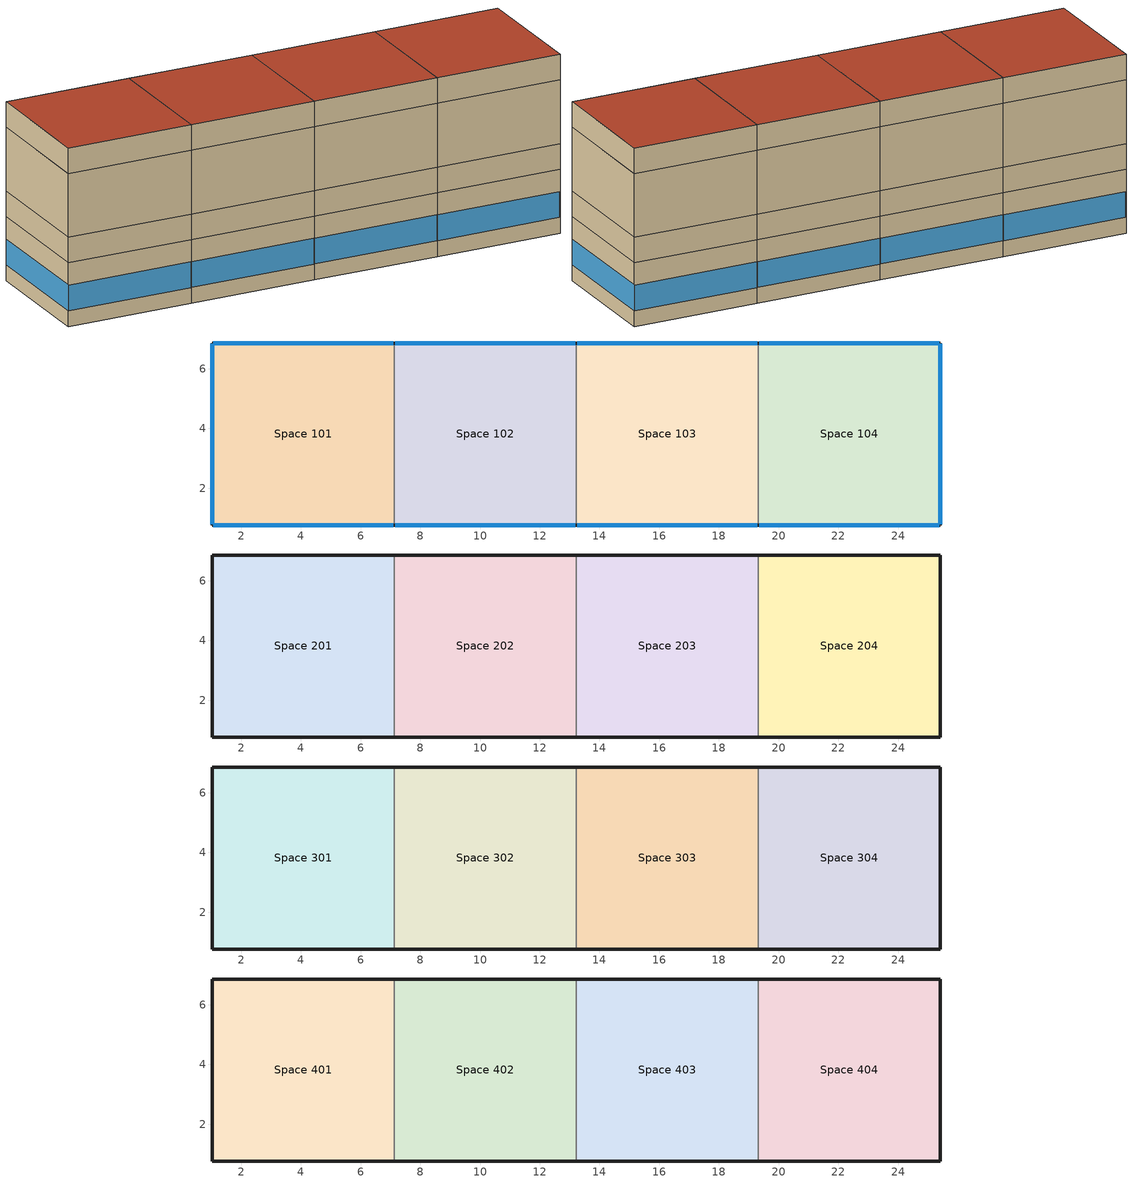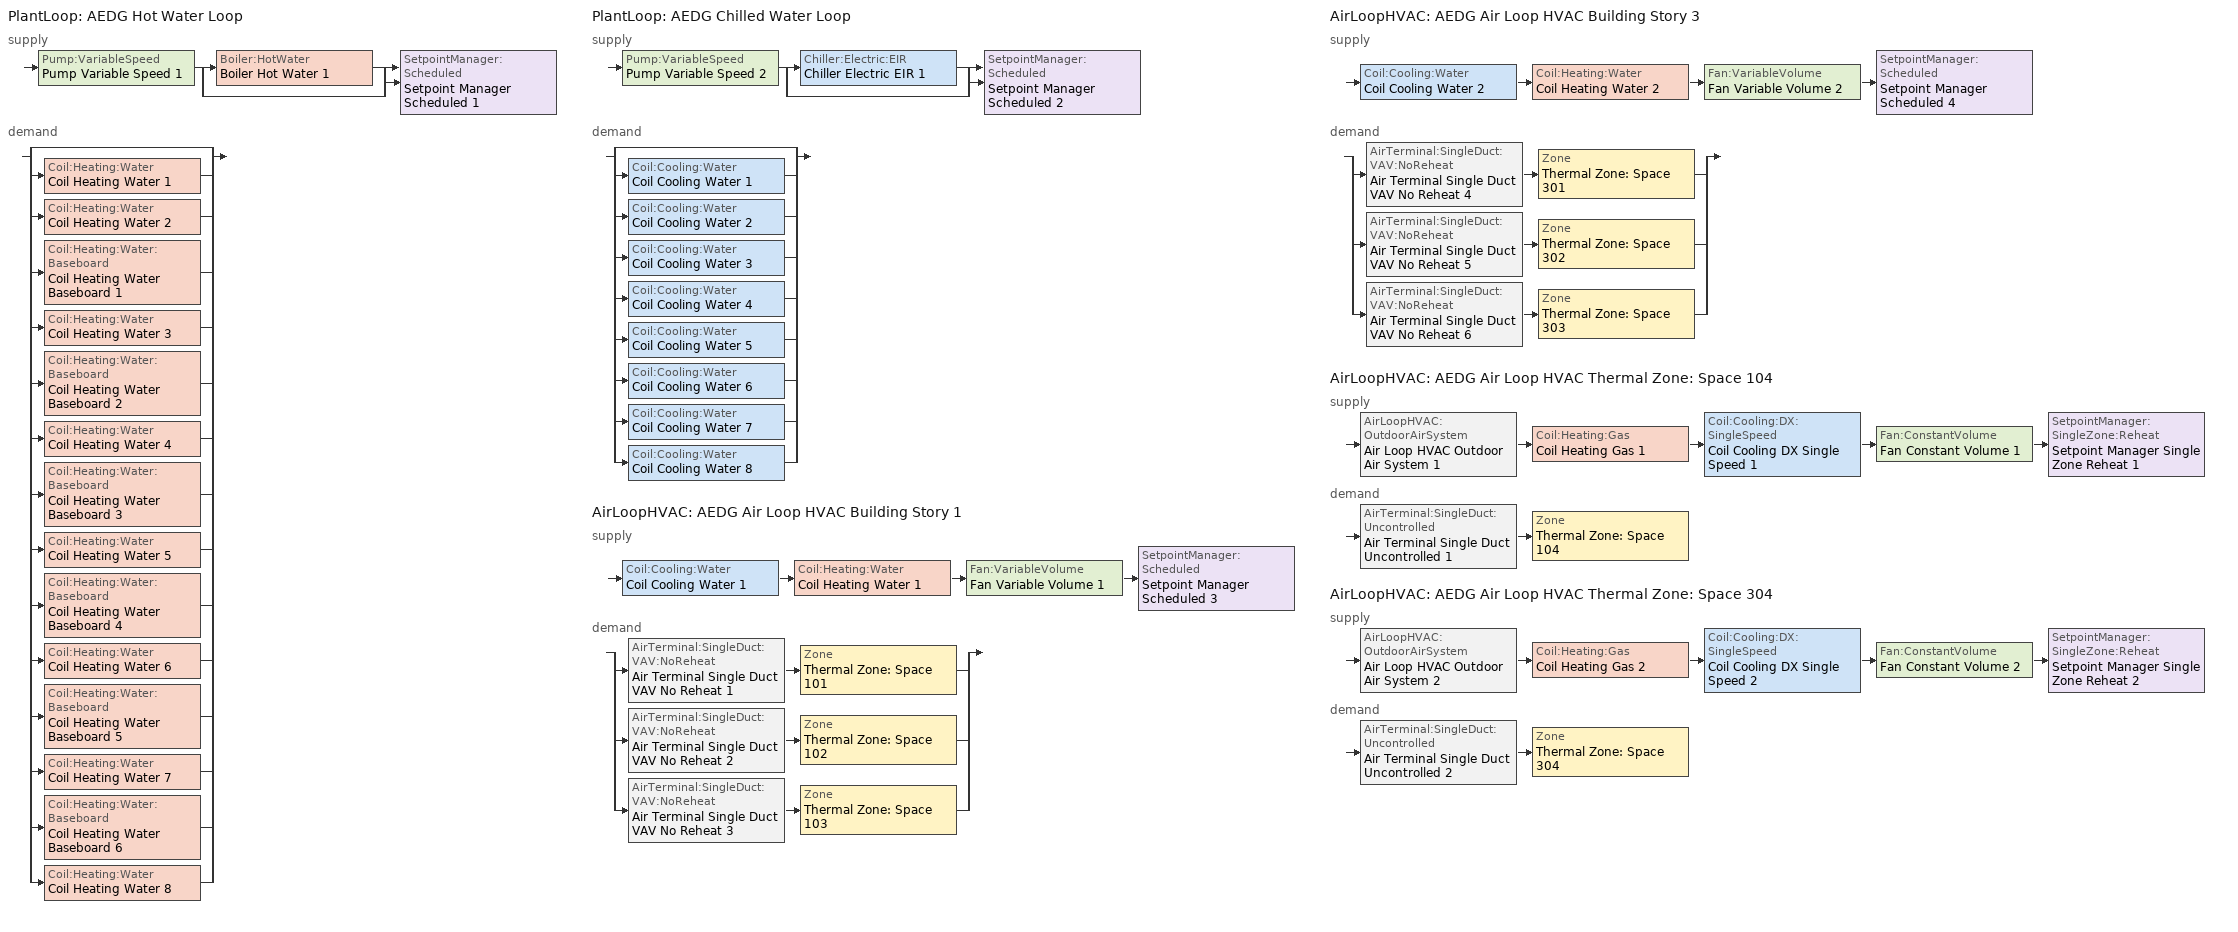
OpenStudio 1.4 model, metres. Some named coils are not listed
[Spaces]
Space 101
 floor ground: 7.13,6.86 7.13,0.77 1.03,0.77 1.03,6.86 z0
 wall outside: 7.13,6.86 1.03,6.86 1.03,0.77 7.13,0.77 z0:3.05
 wall to Space 102: 7.13,0.77 7.13,6.86 z0:3.05
 window: 7.1,6.86 1.06,6.86 / 1.06,0.77 7.1,0.77 / 1.03,6.84 1.03,0.79 z0.76:1.99
Space 102
 floor ground: 13.22,6.86 13.22,0.77 7.13,0.77 7.13,6.86 z0
 wall outside: 7.13,0.77 13.22,0.77 / 13.22,6.86 7.13,6.86 z0:3.05
 wall to Space 103: 13.22,0.77 13.22,6.86 z0:3.05
 window: 13.2,6.86 7.15,6.86 / 7.15,0.77 13.2,0.77 z0.76:1.99
Space 103
 floor ground: 19.32,6.86 19.32,0.77 13.22,0.77 13.22,6.86 z0
 wall outside: 13.22,0.77 19.32,0.77 / 19.32,6.86 13.22,6.86 z0:3.05
 wall to Space 104: 19.32,0.77 19.32,6.86 z0:3.05
 window: 13.25,0.77 19.29,0.77 / 19.29,6.86 13.25,6.86 z0.76:1.99
Space 104
 floor ground: 25.41,6.86 25.41,0.77 19.32,0.77 19.32,6.86 z0
 wall outside: 19.32,0.77 25.41,0.77 25.41,6.86 19.32,6.86 z0:3.05
 window: 19.34,0.77 25.39,0.77 / 25.41,0.79 25.41,6.84 / 25.39,6.86 19.34,6.86 z0.76:1.99
Space 201
 floor to Space 101: 7.13,6.86 7.13,0.77 1.03,0.77 1.03,6.86 z3.05
 wall outside: 7.13,6.86 1.03,6.86 1.03,0.77 7.13,0.77 z3.05:4.27
 wall to Space 202: 7.13,0.77 7.13,6.86 z3.05:4.27
Space 202
 floor to Space 102: 13.22,6.86 13.22,0.77 7.13,0.77 7.13,6.86 z3.05
 wall outside: 7.13,0.77 13.22,0.77 / 13.22,6.86 7.13,6.86 z3.05:4.27
 wall to Space 203: 13.22,0.77 13.22,6.86 z3.05:4.27
Space 203
 floor to Space 103: 19.32,6.86 19.32,0.77 13.22,0.77 13.22,6.86 z3.05
 wall outside: 13.22,0.77 19.32,0.77 / 19.32,6.86 13.22,6.86 z3.05:4.27
 wall to Space 204: 19.32,0.77 19.32,6.86 z3.05:4.27
Space 204
 floor to Space 104: 25.41,6.86 25.41,0.77 19.32,0.77 19.32,6.86 z3.05
 wall outside: 19.32,0.77 25.41,0.77 25.41,6.86 19.32,6.86 z3.05:4.27
Space 301
 floor to Space 201: 7.13,6.86 7.13,0.77 1.03,0.77 1.03,6.86 z4.27
 wall outside: 7.13,6.86 1.03,6.86 1.03,0.77 7.13,0.77 z4.27:7.32
 wall to Space 302: 7.13,0.77 7.13,6.86 z4.27:7.32
Space 302
 floor to Space 202: 13.22,6.86 13.22,0.77 7.13,0.77 7.13,6.86 z4.27
 wall outside: 7.13,0.77 13.22,0.77 / 13.22,6.86 7.13,6.86 z4.27:7.32
 wall to Space 303: 13.22,0.77 13.22,6.86 z4.27:7.32
Space 303
 floor to Space 203: 19.32,6.86 19.32,0.77 13.22,0.77 13.22,6.86 z4.27
 wall outside: 13.22,0.77 19.32,0.77 / 19.32,6.86 13.22,6.86 z4.27:7.32
 wall to Space 304: 19.32,0.77 19.32,6.86 z4.27:7.32
Space 304
 floor to Space 204: 25.41,6.86 25.41,0.77 19.32,0.77 19.32,6.86 z4.27
 wall outside: 19.32,0.77 25.41,0.77 25.41,6.86 19.32,6.86 z4.27:7.32
Space 401
 floor to Space 301: 7.13,6.86 7.13,0.77 1.03,0.77 1.03,6.86 z7.32
 wall outside: 7.13,6.86 1.03,6.86 1.03,0.77 7.13,0.77 z7.32:8.53
 wall to Space 402: 7.13,0.77 7.13,6.86 z7.32:8.53
 roof outside: 7.13,0.77 7.13,6.86 1.03,6.86 1.03,0.77 z8.53
Space 402
 floor to Space 302: 13.22,6.86 13.22,0.77 7.13,0.77 7.13,6.86 z7.32
 wall outside: 7.13,0.77 13.22,0.77 / 13.22,6.86 7.13,6.86 z7.32:8.53
 wall to Space 403: 13.22,0.77 13.22,6.86 z7.32:8.53
 roof outside: 13.22,0.77 13.22,6.86 7.13,6.86 7.13,0.77 z8.53
Space 403
 floor to Space 303: 19.32,6.86 19.32,0.77 13.22,0.77 13.22,6.86 z7.32
 wall outside: 13.22,0.77 19.32,0.77 / 19.32,6.86 13.22,6.86 z7.32:8.53
 wall to Space 404: 19.32,0.77 19.32,6.86 z7.32:8.53
 roof outside: 19.32,0.77 19.32,6.86 13.22,6.86 13.22,0.77 z8.53
Space 404
 floor to Space 304: 25.41,6.86 25.41,0.77 19.32,0.77 19.32,6.86 z7.32
 wall outside: 19.32,0.77 25.41,0.77 25.41,6.86 19.32,6.86 z7.32:8.53
 roof outside: 25.41,0.77 25.41,6.86 19.32,6.86 19.32,0.77 z8.53
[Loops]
PlantLoop 'AEDG Hot Water Loop'
 supply: Pump:VariableSpeed 'Pump Variable Speed 1' > split
  | Boiler:HotWater 'Boiler Hot Water 1'
  | bypass
  join > SetpointManager:Scheduled 'Setpoint Manager Scheduled 1'
 demand: split
  | bypass
  | Coil:Heating:Water 'Coil Heating Water 1'
  | Coil:Heating:Water 'Coil Heating Water 2'
  | Coil:Heating:Water:Baseboard 'Coil Heating Water Baseboard 1'
  | Coil:Heating:Water 'Coil Heating Water 3'
  | Coil:Heating:Water:Baseboard 'Coil Heating Water Baseboard 2'
  | Coil:Heating:Water 'Coil Heating Water 4'
  | Coil:Heating:Water:Baseboard 'Coil Heating Water Baseboard 3'
  | Coil:Heating:Water 'Coil Heating Water 5'
  | Coil:Heating:Water:Baseboard 'Coil Heating Water Baseboard 4'
  | Coil:Heating:Water 'Coil Heating Water 6'
  | Coil:Heating:Water:Baseboard 'Coil Heating Water Baseboard 5'
  | Coil:Heating:Water 'Coil Heating Water 7'
  | Coil:Heating:Water:Baseboard 'Coil Heating Water Baseboard 6'
  | Coil:Heating:Water 'Coil Heating Water 8'
PlantLoop 'AEDG Chilled Water Loop'
 supply: Pump:VariableSpeed 'Pump Variable Speed 2' > split
  | Chiller:Electric:EIR 'Chiller Electric EIR 1'
  | bypass
  join > SetpointManager:Scheduled 'Setpoint Manager Scheduled 2'
 demand: split
  | bypass
  | Coil:Cooling:Water 'Coil Cooling Water 1'
  | Coil:Cooling:Water 'Coil Cooling Water 2'
  | Coil:Cooling:Water 'Coil Cooling Water 3'
  | Coil:Cooling:Water 'Coil Cooling Water 4'
  | Coil:Cooling:Water 'Coil Cooling Water 5'
  | Coil:Cooling:Water 'Coil Cooling Water 6'
  | Coil:Cooling:Water 'Coil Cooling Water 7'
  | Coil:Cooling:Water 'Coil Cooling Water 8'
AirLoopHVAC 'AEDG Air Loop HVAC Building Story 1'
 supply: Coil:Cooling:Water 'Coil Cooling Water 1' > Coil:Heating:Water 'Coil Heating Water 1' > Fan:VariableVolume 'Fan Variable Volume 1' > SetpointManager:Scheduled 'Setpoint Manager Scheduled 3'
 demand: split
  | AirTerminal:SingleDuct:VAV:NoReheat 'Air Terminal Single Duct VAV No Reheat 1' > Zone 'Thermal Zone: Space 101'
  | AirTerminal:SingleDuct:VAV:NoReheat 'Air Terminal Single Duct VAV No Reheat 2' > Zone 'Thermal Zone: Space 102'
  | AirTerminal:SingleDuct:VAV:NoReheat 'Air Terminal Single Duct VAV No Reheat 3' > Zone 'Thermal Zone: Space 103'
AirLoopHVAC 'AEDG Air Loop HVAC Building Story 3'
 supply: Coil:Cooling:Water 'Coil Cooling Water 2' > Coil:Heating:Water 'Coil Heating Water 2' > Fan:VariableVolume 'Fan Variable Volume 2' > SetpointManager:Scheduled 'Setpoint Manager Scheduled 4'
 demand: split
  | AirTerminal:SingleDuct:VAV:NoReheat 'Air Terminal Single Duct VAV No Reheat 4' > Zone 'Thermal Zone: Space 301'
  | AirTerminal:SingleDuct:VAV:NoReheat 'Air Terminal Single Duct VAV No Reheat 5' > Zone 'Thermal Zone: Space 302'
  | AirTerminal:SingleDuct:VAV:NoReheat 'Air Terminal Single Duct VAV No Reheat 6' > Zone 'Thermal Zone: Space 303'
AirLoopHVAC 'AEDG Air Loop HVAC Thermal Zone: Space 104'
 supply: AirLoopHVAC:OutdoorAirSystem 'Air Loop HVAC Outdoor Air System 1' > Coil:Heating:Gas 'Coil Heating Gas 1' > Coil:Cooling:DX:SingleSpeed 'Coil Cooling DX Single Speed 1' > Fan:ConstantVolume 'Fan Constant Volume 1' > SetpointManager:SingleZone:Reheat 'Setpoint Manager Single Zone Reheat 1'
 demand: AirTerminal:SingleDuct:Uncontrolled 'Air Terminal Single Duct Uncontrolled 1' > Zone 'Thermal Zone: Space 104'
AirLoopHVAC 'AEDG Air Loop HVAC Thermal Zone: Space 304'
 supply: AirLoopHVAC:OutdoorAirSystem 'Air Loop HVAC Outdoor Air System 2' > Coil:Heating:Gas 'Coil Heating Gas 2' > Coil:Cooling:DX:SingleSpeed 'Coil Cooling DX Single Speed 2' > Fan:ConstantVolume 'Fan Constant Volume 2' > SetpointManager:SingleZone:Reheat 'Setpoint Manager Single Zone Reheat 2'
 demand: AirTerminal:SingleDuct:Uncontrolled 'Air Terminal Single Duct Uncontrolled 2' > Zone 'Thermal Zone: Space 304'
[Building]
Secondary School: North Axis {deg}=-0; Space Type=ASHRAE 189.1-2009 ClimateZone 4-8 SecondarySchool Classroom; Default Construction Set=ASHRAE 189.1-2009 ClimateZone 4-5 (s scho) ConstSet
[ClimateZones]
Climate Zone Institution Name 1=ASHRAE; Climate Zone Document Name 1=ANSI/ASHRAE Standard 169; Climate Zone Document Year 1=2006; Climate Zone Institution Name 2=CEC; Climate Zone Document Name 2=California Climate Zone Descriptions; Climate Zone Document Year 2=1995
[Site]
Site 1: Latitude {deg}=41.98; Longitude {deg}=-87.92; Time Zone {hr}=-6; Elevation {m}=201
[SizingPeriod:DesignDay] Barometric Pressure {Pa}=98934; Sky Clearness=0; Rain Indicator=0; Snow Indicator=0; Day of Month=21; Daylight Saving Time Indicator=0; Dry-Bulb Temperature Range Modifier Type=DefaultMultipliers
Name | Maximum Dry-Bulb Temperature {C} | Daily Dry-Bulb Temperature Range {deltaC} | Humidity Indicating Conditions at Maximum Dry-Bulb {BasedOnField A3} | Wind Speed {m/s} | Wind Direction {deg} | Month | Day Type | Humidity Indicating Type | Solar Model Indicator | ASHRAE Taub | ASHRAE Taud
Chicago Ohare Intl Ap Ann Clg .4% Condns WB=>MDB | 31.2 | 10.5 | 25.5 | 5.2 | 230 | 7 | SummerDesignDay | Wetbulb | ASHRAETau | 0.455 | 2.05
Chicago Ohare Intl Ap Ann Htg Wind 99.6% Condns WS=>MCDB | -3.5 | 0 | -3.5 | 12.4 | 270 | 1 | WinterDesignDay | Wetbulb | ASHRAEClearSky
Chicago Ohare Intl Ap Ann Clg .4% Condns DB=>MWB | 33.3 | 10.5 | 23.7 | 5.2 | 230 | 7 | SummerDesignDay | Wetbulb | ASHRAETau | 0.455 | 2.05
Chicago Ohare Intl Ap Ann Htg 99.6% Condns DB | -20 | 0 | -20 | 4.9 | 270 | 1 | WinterDesignDay | Wetbulb | ASHRAEClearSky
Chicago Ohare Intl Ap Ann Clg .4% Condns Enth=>MDB | 31.4 | 10.5 | 79200 | 5.2 | 230 | 7 | SummerDesignDay | Enthalpy | ASHRAETau | 0.455 | 2.05
Chicago Ohare Intl Ap Ann Clg .4% Condns DP=>MDB | 28.9 | 10.5 | 23.8 | 5.2 | 230 | 7 | SummerDesignDay | Dewpoint | ASHRAETau | 0.455 | 2.05
Chicago Ohare Intl Ap Ann Hum_n 99.6% Condns DP=>MCDB | -19.2 | 0 | -25.7 | 4.9 | 270 | 1 | WinterDesignDay | Dewpoint | ASHRAEClearSky
[Construction]
000 ExtSlabCarpet 4in ClimateZone 1-8: MAT-CC05 4 HW CONCRETE, CP02 CARPET PAD
000 Exterior Door: 000 F08 Metal surface, 000 I01 25mm insulation board
000 Exterior Window: 000 Clear 3mm, 000 Air 13mm, 000 Clear 3mm
000 Interior Ceiling: 000 M11 100mm lightweight concrete, 000 F05 Ceiling air space resistance, 000 F16 Acoustic tile
000 Interior Door; 000 Interior Partition: 000 G05 25mm wood
000 Interior Floor: 000 F16 Acoustic tile, 000 F05 Ceiling air space resistance, 000 M11 100mm lightweight concrete
000 Interior Wall: 000 G01a 19mm gypsum board, 000 F04 Wall air space resistance, 000 G01a 19mm gypsum board
000 Interior Window: 000 Clear 3mm
ASHRAE 189.1-2009 ExtRoof IEAD ClimateZone 2-5: Roof Membrane, Roof Insulation [21], Metal Decking
ASHRAE 189.1-2009 ExtWall SteelFrame ClimateZone 4-8: MAT-SHEATH, Wall Insulation [39], 1/2IN Gypsum
ASHRAE 189.1-2009 ExtWindow ClimateZone 4-5: Theoretical Glass [207]
[DefaultConstructionSet]
ASHRAE 189.1-2009 ClimateZone 4-5 (s scho) ConstSet: Default Exterior Surface Constructions=ASHRAE 189.1-2009 ClimateZone 4-5 (s scho) Exterior DefSurfCons; Default Interior Surface Constructions=000 Interior DefSurfCons; Default Ground Contact Surface Constructions=000 Ground DefSurfCons; Default Exterior SubSurface Constructions=ASHRAE 189.1-2009 ClimateZone 4-5 (s scho) Exterior DefSubCons; Default Interior SubSurface Constructions=000 Interior DefSubCons; Interior Partition Construction=000 Interior Partition
[DefaultSubSurfaceConstructions] Glass Door Construction=000 Exterior Window; Skylight Construction=000 Exterior Window; Tubular Daylight Dome Construction=000 Interior Window; Tubular Daylight Diffuser Construction=000 Interior Window
Name | Fixed Window Construction | Operable Window Construction | Door Construction
000 Interior DefSubCons | 000 Interior Window | 000 Interior Window | 000 Interior Door
ASHRAE 189.1-2009 ClimateZone 4-5 (s scho) Exterior DefSubCons | ASHRAE 189.1-2009 ExtWindow ClimateZone 4-5 | ASHRAE 189.1-2009 ExtWindow ClimateZone 4-5 | 000 Exterior Door
[DefaultSurfaceConstructions]
Name | Floor Construction | Wall Construction | Roof Ceiling Construction
000 Ground DefSurfCons | 000 ExtSlabCarpet 4in ClimateZone 1-8 | 000 ExtSlabCarpet 4in ClimateZone 1-8 | 000 ExtSlabCarpet 4in ClimateZone 1-8
000 Interior DefSurfCons | 000 Interior Floor | 000 Interior Wall | 000 Interior Ceiling
ASHRAE 189.1-2009 ClimateZone 4-5 (s scho) Exterior DefSurfCons | 000 ExtSlabCarpet 4in ClimateZone 1-8 | ASHRAE 189.1-2009 ExtWall SteelFrame ClimateZone 4-8 | ASHRAE 189.1-2009 ExtRoof IEAD ClimateZone 2-5
[Material]
Name | Roughness | Thickness | Conductivity | Density | Specific Heat | Thermal Absorptance | Solar Absorptance | Visible Absorptance
000 F08 Metal surface | Smooth | 0.0008 | 45.28 | 7824 | 500
000 F16 Acoustic tile | MediumSmooth | 0.0191 | 0.06 | 368 | 590
000 G01a 19mm gypsum board | MediumSmooth | 0.019 | 0.16 | 800 | 1090
000 G05 25mm wood | MediumSmooth | 0.0254 | 0.15 | 608 | 1630
000 I01 25mm insulation board | MediumRough | 0.0254 | 0.03 | 43 | 1210
000 M11 100mm lightweight concrete | MediumRough | 0.1016 | 0.53 | 1280 | 840
1/2IN Gypsum | Smooth | 0.0127 | 0.16 | 784.9 | 830 | 0.9 | 0.92 | 0.92
MAT-CC05 4 HW CONCRETE | Rough | 0.1016 | 1.311 | 2240 | 836.8 | 0.9 | 0.7 | 0.7
Metal Decking | MediumSmooth | 0.0015 | 45.006 | 7680 | 418.4 | 0.9 | 0.7 | 0.3
Roof Insulation [21] | MediumRough | 0.2105 | 0.049 | 265 | 836.8 | 0.9 | 0.7 | 0.7
Roof Membrane | VeryRough | 0.0095 | 0.16 | 1121.29 | 1460 | 0.9 | 0.7 | 0.7
Wall Insulation [39] | MediumRough | 0.1184 | 0.045 | 265 | 836.8 | 0.9 | 0.7 | 0.7
[Material:AirGap]
Name | Thermal Resistance
000 F04 Wall air space resistance | 0.15
000 F05 Ceiling air space resistance | 0.18
[Material:NoMass] Thermal Absorptance=0.9; Solar Absorptance=0.7
Name | Roughness | Thermal Resistance | Visible Absorptance
CP02 CARPET PAD | VeryRough | 0.2165 | 0.8
MAT-SHEATH | Rough | 0.3626 | 0.7
[WindowMaterial:Gas]
000 Air 13mm: Gas Type=Air; Thickness=0.0127
[WindowMaterial:Glazing] Optical Data Type=SpectralAverage; Thickness=0.003; Infrared Transmittance at Normal Incidence=0
Name | Solar Transmittance at Normal Incidence | Front Side Solar Reflectance at Normal Incidence | Back Side Solar Reflectance at Normal Incidence | Visible Transmittance at Normal Incidence | Front Side Visible Reflectance at Normal Incidence | Back Side Visible Reflectance at Normal Incidence | Front Side Infrared Hemispherical Emissivity | Back Side Infrared Hemispherical Emissivity | Conductivity | Dirt Correction Factor for Solar and Visible Transmittance | Solar Diffusing
000 Clear 3mm | 0.837 | 0.075 | 0.075 | 0.898 | 0.081 | 0.081 | 0.84 | 0.84 | 0.9
Theoretical Glass [207] | 0.3311 | 0.6189 | 0.6189 | 0.44 | 0.51 | 0.51 | 0.9 | 0.9 | 0.0133 | 1 | No
[DefaultScheduleSet] People Activity Level Schedule=SecondarySchool Activity; Lighting Schedule=SecondarySchool Bldg Light; Electric Equipment Schedule=SecondarySchool Bldg Equip; Infiltration Schedule=SecondarySchool Infil
Name | Number of People Schedule
SecondarySchool Cafeteria Schedules; SecondarySchool Classroom Schedules | SecondarySchool Bldg Occ
SecondarySchool Gym Schedules
SecondarySchool Office Schedules | SecondarySchool Office Occ
[DesignSpecification:OutdoorAir] Outdoor Air Method=Sum; Outdoor Air Flow per Floor Area=0; Outdoor Air Flow Rate=0; Outdoor Air Flow Air Changes per Hour=0
Name | Outdoor Air Flow per Person
SecondarySchool Cafeteria Outdoor Air; SecondarySchool Gym Outdoor Air; SecondarySchool Office Outdoor Air | 0.0107645
SecondarySchool Classroom Outdoor Air | 0.0086106
[ElectricEquipment]
Name | Electric Equipment Definition | Space or SpaceType
ASHRAE 189.1-2009 ClimateZone 4-8 SecondarySchool Classroom ElecInst | ASHRAE 189.1-2009 ClimateZone 4-8 SecondarySchool Classroom ElecDef | ASHRAE 189.1-2009 ClimateZone 4-8 SecondarySchool Classroom
ASHRAE 90.1-2004 SecondarySchool Cafeteria ElecInst | ASHRAE 90.1-2004 SecondarySchool Cafeteria ElecDef | ASHRAE 90.1-2004 SecondarySchool Cafeteria
ASHRAE 90.1-2004 SecondarySchool Gym ElecInst | ASHRAE 90.1-2004 SecondarySchool Gym ElecDef | ASHRAE 90.1-2004 SecondarySchool Gym
ASHRAE 90.1-2004 SecondarySchool Office ElecInst | ASHRAE 90.1-2004 SecondarySchool Office ElecDef | ASHRAE 90.1-2004 SecondarySchool Office
[ElectricEquipment:Definition] Design Level Calculation Method=Watts/Area; Design Level=0
Name | Watts per Space Floor Area
ASHRAE 189.1-2009 ClimateZone 4-8 SecondarySchool Classroom ElecDef | 7.31946
ASHRAE 90.1-2004 SecondarySchool Cafeteria ElecDef | 19.2674
ASHRAE 90.1-2004 SecondarySchool Gym ElecDef | 4.9514
ASHRAE 90.1-2004 SecondarySchool Office ElecDef | 10.7639
[Lights]
Name | Lights Definition | Space or SpaceType
ASHRAE 189.1-2009 ClimateZone 4-8 SecondarySchool Classroom LightsInst | ASHRAE 189.1-2009 ClimateZone 4-8 SecondarySchool Classroom LightsDef | ASHRAE 189.1-2009 ClimateZone 4-8 SecondarySchool Classroom
ASHRAE 90.1-2004 SecondarySchool Cafeteria LightsInst | ASHRAE 90.1-2004 SecondarySchool Cafeteria LightsDef | ASHRAE 90.1-2004 SecondarySchool Cafeteria
ASHRAE 90.1-2004 SecondarySchool Gym LightsInst | ASHRAE 90.1-2004 SecondarySchool Gym LightsDef | ASHRAE 90.1-2004 SecondarySchool Gym
ASHRAE 90.1-2004 SecondarySchool Office LightsInst | ASHRAE 90.1-2004 SecondarySchool Office LightsDef | ASHRAE 90.1-2004 SecondarySchool Office
[Lights:Definition] Design Level Calculation Method=Watts/Area; Lighting Level=0
Name | Watts per Space Floor Area
ASHRAE 189.1-2009 ClimateZone 4-8 SecondarySchool Classroom LightsDef | 13.5625
ASHRAE 90.1-2004 SecondarySchool Cafeteria LightsDef; ASHRAE 90.1-2004 SecondarySchool Gym LightsDef | 15.0695
ASHRAE 90.1-2004 SecondarySchool Office LightsDef | 11.8403
[People]
Name | People Definition | Space or SpaceType
ASHRAE 189.1-2009 ClimateZone 4-8 SecondarySchool Classroom PeopInst | SecondarySchool Classroom PeopDef | ASHRAE 189.1-2009 ClimateZone 4-8 SecondarySchool Classroom
ASHRAE 90.1-2004 SecondarySchool Cafeteria PeopInst | SecondarySchool Cafeteria PeopDef | ASHRAE 90.1-2004 SecondarySchool Cafeteria
ASHRAE 90.1-2004 SecondarySchool Gym PeopInst | SecondarySchool Gym PeopDef | ASHRAE 90.1-2004 SecondarySchool Gym
ASHRAE 90.1-2004 SecondarySchool Office PeopInst | SecondarySchool Office PeopDef | ASHRAE 90.1-2004 SecondarySchool Office
[People:Definition] Number of People Calculation Method=People/Area; Number of People=0; Fraction Radiant=0.3
Name | People per Space Floor Area
SecondarySchool Cafeteria PeopDef | 0.71946
SecondarySchool Classroom PeopDef | 0.249938
SecondarySchool Gym PeopDef | 1.0004
SecondarySchool Office PeopDef | 0.0500522
[SpaceInfiltration:DesignFlowRate] Design Flow Rate Calculation Method=AirChanges/Hour; Design Flow Rate=0
Name | Space or SpaceType | Air Changes per Hour
ASHRAE 189.1-2009 ClimateZone 4-8 SecondarySchool Classroom Infil | ASHRAE 189.1-2009 ClimateZone 4-8 SecondarySchool Classroom | 0.135
ASHRAE 90.1-2004 SecondarySchool Cafeteria Infil | ASHRAE 90.1-2004 SecondarySchool Cafeteria | 0.18
ASHRAE 90.1-2004 SecondarySchool Gym Infil | ASHRAE 90.1-2004 SecondarySchool Gym | 0.18
ASHRAE 90.1-2004 SecondarySchool Office Infil | ASHRAE 90.1-2004 SecondarySchool Office | 0.18
[SpaceType] Standards Building Type=SecondarySchool
Name | Default Schedule Set | Design Specification Outdoor Air Object | Standards Space Type
ASHRAE 189.1-2009 ClimateZone 4-8 SecondarySchool Classroom | SecondarySchool Classroom Schedules | SecondarySchool Classroom Outdoor Air | Classroom
ASHRAE 90.1-2004 SecondarySchool Cafeteria | SecondarySchool Cafeteria Schedules | SecondarySchool Cafeteria Outdoor Air | Cafeteria
ASHRAE 90.1-2004 SecondarySchool Gym | SecondarySchool Gym Schedules | SecondarySchool Gym Outdoor Air | Gym
ASHRAE 90.1-2004 SecondarySchool Office | SecondarySchool Office Schedules | SecondarySchool Office Outdoor Air | Office
Plenum |  |  | CeilingReturnAirPlenum
[ThermostatSetpoint:DualSetpoint]
SecondarySchool Thermostat: Heating Setpoint Temperature Schedule=SecondarySchool HtgSetp; Cooling Setpoint Temperature Schedule=SecondarySchool ClgSetp
[BuildingStory] Nominal Floor to Floor Height {m}=3.048
Name | Nominal Z Coordinate {m}
Building Story 1 | 0
Building Story 2 | 3.048
Building Story 3 | 6.096
Building Story 4 | 9.144
[Space]
Name | Building Story | Thermal Zone | Space Type
Space 101 | Building Story 1 | Thermal Zone: Space 101
Space 102 | Building Story 1 | Thermal Zone: Space 102
Space 103 | Building Story 1 | Thermal Zone: Space 103
Space 104 | Building Story 1 | Thermal Zone: Space 104 | ASHRAE 90.1-2004 SecondarySchool Cafeteria
Space 201; Space 202; Space 203; Space 204 | Building Story 2 | Thermal Zone: Space 201 - Plus | Plenum
Space 301 | Building Story 3 | Thermal Zone: Space 301
Space 302 | Building Story 3 | Thermal Zone: Space 302
Space 303 | Building Story 3 | Thermal Zone: Space 303 | ASHRAE 90.1-2004 SecondarySchool Office
Space 304 | Building Story 3 | Thermal Zone: Space 304 | ASHRAE 90.1-2004 SecondarySchool Gym
Space 401; Space 402 | Building Story 4 | Thermal Zone: Space 401 - Plus | Plenum
Space 403; Space 404 | Building Story 4 | Thermal Zone: Space 403 - Plus | Plenum
[ThermalZone] Use Ideal Air Loads=No
Name | Thermostat
Thermal Zone: Space 403 - Plus; Thermal Zone: Space 401 - Plus; Thermal Zone: Space 201 - Plus
Thermal Zone: Space 103; Thermal Zone: Space 304; Thermal Zone: Space 301; Thermal Zone: Space 101; Thermal Zone: Space 102; Thermal Zone: Space 302; Thermal Zone: Space 303; Thermal Zone: Space 104 | SecondarySchool Thermostat
[Sizing:Zone] Zone Cooling Design Supply Air Temperature {C}=14; Zone Heating Design Supply Air Temperature {C}=40; Zone Cooling Design Supply Air Humidity Ratio {kg-H2O/kg-air}=0.0085; Zone Heating Design Supply Air Humidity Ratio {kg-H2O/kg-air}=0.008; Cooling Design Air Flow Method=DesignDay; Heating Design Air Flow Method=DesignDay
Thermal Zone: Space 403 - Plus; Thermal Zone: Space 401 - Plus; Thermal Zone: Space 201 - Plus; Thermal Zone: Space 103; Thermal Zone: Space 304; Thermal Zone: Space 301; Thermal Zone: Space 101; Thermal Zone: Space 102; Thermal Zone: Space 302; Thermal Zone: Space 303; Thermal Zone: Space 104
[Zone equipment]
Thermal Zone: Space 103: Air Terminal Single Duct VAV No Reheat 3, Zone HVAC Baseboard Convective Water 4, Zone HVAC Four Pipe Fan Coil 4
Thermal Zone: Space 304: Air Terminal Single Duct Uncontrolled 2
Thermal Zone: Space 301: Air Terminal Single Duct VAV No Reheat 4, Zone HVAC Baseboard Convective Water 2, Zone HVAC Four Pipe Fan Coil 2
Thermal Zone: Space 101: Air Terminal Single Duct VAV No Reheat 1, Zone HVAC Baseboard Convective Water 5, Zone HVAC Four Pipe Fan Coil 5
Thermal Zone: Space 102: Air Terminal Single Duct VAV No Reheat 2, Zone HVAC Baseboard Convective Water 6, Zone HVAC Four Pipe Fan Coil 6
Thermal Zone: Space 302: Air Terminal Single Duct VAV No Reheat 5, Zone HVAC Baseboard Convective Water 3, Zone HVAC Four Pipe Fan Coil 3
Thermal Zone: Space 303: Air Terminal Single Duct VAV No Reheat 6, Zone HVAC Baseboard Convective Water 1, Zone HVAC Four Pipe Fan Coil 1
Thermal Zone: Space 104: Air Terminal Single Duct Uncontrolled 1
[PlantLoop] Plant Loop Volume {m3}=Autocalculate
Name | Fluid Type | Maximum Loop Temperature {C} | Minimum Loop Temperature {C}
AEDG Hot Water Loop | Water | 100 | 10
AEDG Chilled Water Loop |  | 98 | 1
[Sizing:Plant]
Name | Loop Type | Design Loop Exit Temperature {C} | Loop Design Temperature Difference {deltaC}
AEDG Hot Water Loop | Heating | 82 | 11
AEDG Chilled Water Loop | Cooling | 6.7 | 6.7
[Pump:VariableSpeed] Motor Efficiency=0.9; Coefficient 1 of the Part Load Performance Curve=0; Coefficient 2 of the Part Load Performance Curve=0.0216; Coefficient 3 of the Part Load Performance Curve=-0.0325; Coefficient 4 of the Part Load Performance Curve=1.0095; Pump Control Type=Intermittent
Name | Rated Pump Head {Pa}
Pump Variable Speed 1 | 119563
Pump Variable Speed 2 | 149453
[Boiler:HotWater]
Boiler Hot Water 1: Nominal Thermal Efficiency=0.9; Water Outlet Upper Temperature Limit {C}=99; Boiler Flow Mode=ConstantFlow; Parasitic Electric Load {W}=0; Sizing Factor=1
[SetpointManager:Scheduled] Control Variable=Temperature
Name | Schedule
Setpoint Manager Scheduled 1 | AEDG HW-Loop-Temp-Schedule
Setpoint Manager Scheduled 2 | AEDG CW-Loop-Temp-Schedule
Setpoint Manager Scheduled 3; Setpoint Manager Scheduled 4 | AEDG Cold Deck Temperature Setpoint Schedule
[Chiller:Electric:EIR]
Chiller Electric EIR 1: Reference Capacity {W}=Autosize; Reference COP {W/W}=2.93; Cooling Capacity Function of Temperature Curve=Curve Biquadratic 1; Electric Input to Cooling Output Ratio Function of Temperature Curve=Curve Biquadratic 2; Electric Input to Cooling Output Ratio Function of Part Load Ratio Curve=Curve Quadratic 1; Condenser Type=AirCooled; Chiller Flow Mode=ConstantFlow; Design Heat Recovery Water Flow Rate {m3/s}=0; Sizing Factor=1; Basin Heater Capacity {W/K}=0; Basin Heater Setpoint Temperature {C}=10
[AirLoopHVAC] Design Supply Air Flow Rate {m3/s}=AutoSize
AEDG Air Loop HVAC Building Story 1; AEDG Air Loop HVAC Building Story 3; AEDG Air Loop HVAC Thermal Zone: Space 104; AEDG Air Loop HVAC Thermal Zone: Space 304
[AvailabilityManager:Scheduled]
Name | Schedule
Availability Manager Scheduled 1; Availability Manager Scheduled 2 | Always On Discrete
Availability Manager Scheduled 3; Availability Manager Scheduled 4 | AEDG K-12 HVAC Availability Schedule
[AvailabilityManager:NightCycle] Control Type=CycleOnAny
Availability Manager Night Cycle 3; Availability Manager Night Cycle 4
[Sizing:System] Type of Load to Size On=Sensible; Design Outdoor Air Flow Rate {m3/s}=Autosize; Preheat Design Temperature {C}=7; Preheat Design Humidity Ratio {kg-H2O/kg-Air}=0.008; Precool Design Temperature {C}=12.8; Precool Design Humidity Ratio {kg-H2O/kg-Air}=0.008; Central Cooling Design Supply Air Temperature {C}=12.8; Central Heating Design Supply Air Temperature {C}=40; Sizing Option=NonCoincident; 100% Outdoor Air in Cooling=No; 100% Outdoor Air in Heating=No; Central Cooling Design Supply Air Humidity Ratio {kg-H2O/kg-Air}=0.0085; Central Heating Design Supply Air Humidity Ratio {kg-H2O/kg-Air}=0.008; Cooling Design Air Flow Method=DesignDay; Cooling Design Air Flow Rate {m3/s}=0; Heating Design Air Flow Method=DesignDay; Heating Design Air Flow Rate {m3/s}=0; System Outdoor Air Method=VentilationRateProcedure
Name | Minimum System Air Flow Ratio
AEDG Air Loop HVAC Building Story 1; AEDG Air Loop HVAC Building Story 3 | 0.3
AEDG Air Loop HVAC Thermal Zone: Space 104; AEDG Air Loop HVAC Thermal Zone: Space 304 | 1
[Fan:VariableVolume] Availability Schedule=Always On Discrete; Fan Efficiency=0.69; Maximum Flow Rate {m3/s}=Autosize; Fan Power Minimum Flow Rate Input Method=FixedFlowRate; Fan Power Minimum Flow Fraction=0.6; Fan Power Minimum Air Flow Rate {m3/s}=0; Motor Efficiency=0.9; Motor In Airstream Fraction=1; Fan Power Coefficient 1=0.0407599; Fan Power Coefficient 2=0.088045; Fan Power Coefficient 3=-0.0729261; Fan Power Coefficient 4=0.94374; Fan Power Coefficient 5=0
Name | Pressure Rise {Pa}
Fan Variable Volume 1; Fan Variable Volume 2 | 1125
Fan Variable Volume 3; Fan Variable Volume 4; Fan Variable Volume 5; Fan Variable Volume 6; Fan Variable Volume 7; Fan Variable Volume 8 | 75
[Coil:Heating:Water] Availability Schedule=Always On Discrete
Coil Heating Water 1; Coil Heating Water 2; Coil Heating Water 3; Coil Heating Water 4; Coil Heating Water 5; Coil Heating Water 6; Coil Heating Water 7; Coil Heating Water 8
[Coil:Cooling:Water] Availability Schedule=Always On Discrete
Coil Cooling Water 1; Coil Cooling Water 2; Coil Cooling Water 3; Coil Cooling Water 4; Coil Cooling Water 5; Coil Cooling Water 6; Coil Cooling Water 7; Coil Cooling Water 8
[Controller:WaterCoil] Minimum Actuated Flow {m3/s}=0
Name | Action
Controller Water Coil 1; Controller Water Coil 3; Controller Water Coil 6; Controller Water Coil 8; Controller Water Coil 10; Controller Water Coil 12; Controller Water Coil 14; Controller Water Coil 16 | Normal
Controller Water Coil 2; Controller Water Coil 4; Controller Water Coil 5; Controller Water Coil 7; Controller Water Coil 9; Controller Water Coil 11; Controller Water Coil 13; Controller Water Coil 15 | Reverse
[AirTerminal:SingleDuct:VAV:NoReheat] Availability Schedule=Always On Discrete; Maximum Air Flow Rate {m3/s}=autosize; Zone Minimum Air Flow Input Method=Constant; Constant Minimum Air Flow Fraction=0.3
Air Terminal Single Duct VAV No Reheat 1; Air Terminal Single Duct VAV No Reheat 2; Air Terminal Single Duct VAV No Reheat 3; Air Terminal Single Duct VAV No Reheat 4; Air Terminal Single Duct VAV No Reheat 5; Air Terminal Single Duct VAV No Reheat 6
[Fan:ConstantVolume] Availability Schedule=Always On Discrete; Fan Efficiency=0.6; Pressure Rise {Pa}=500; Maximum Flow Rate {m3/s}=autosize; Motor Efficiency=0.9; Motor In Airstream Fraction=1
Fan Constant Volume 1; Fan Constant Volume 2
[Coil:Cooling:DX:SingleSpeed] Availability Schedule=Always On Discrete; Rated Total Cooling Capacity {W}=autosize; Rated Sensible Heat Ratio=autosize; Rated COP {W/W}=4; Rated Air Flow Rate {m3/s}=autosize; Rated Evaporator Fan Power Per Volume Flow Rate {W/(m3/s)}=773.3; Condenser Type=AirCooled; Evaporative Condenser Effectiveness=0; Evaporative Condenser Air Flow Rate {m3/s}=Autosize; Evaporative Condenser Pump Rated Power Consumption {W}=Autosize; Crankcase Heater Capacity {W}=0; Maximum Outdoor Dry-Bulb Temperature for Crankcase Heater Operation {C}=0; Basin Heater Capacity {W/K}=0; Basin Heater Setpoint Temperature {C}=10
Name | Total Cooling Capacity Function of Temperature Curve | Total Cooling Capacity Function of Flow Fraction Curve | Energy Input Ratio Function of Temperature Curve | Energy Input Ratio Function of Flow Fraction Curve | Part Load Fraction Correlation Curve
Coil Cooling DX Single Speed 1 | Curve Biquadratic 3 | Curve Quadratic 2 | Curve Biquadratic 4 | Curve Quadratic 3 | Curve Quadratic 4
Coil Cooling DX Single Speed 2 | Curve Biquadratic 5 | Curve Quadratic 5 | Curve Biquadratic 6 | Curve Quadratic 6 | Curve Quadratic 7
[Coil:Heating:Gas] Availability Schedule=Always On Discrete; Gas Burner Efficiency=0.8; Nominal Capacity {W}=AutoSize; Parasitic Electric Load {W}=0; Parasitic Gas Load {W}=0
Coil Heating Gas 1; Coil Heating Gas 2
[Controller:OutdoorAir] Minimum Outdoor Air Flow Rate {m3/s}=autosize; Maximum Outdoor Air Flow Rate {m3/s}=autosize; Economizer Control Type=DifferentialEnthalpy; Economizer Control Action Type=ModulateFlow; Economizer Maximum Limit Dry-Bulb Temperature {C}=28; Economizer Maximum Limit Enthalpy {J/kg}=64000; Economizer Minimum Limit Dry-Bulb Temperature {C}=-100; Lockout Type=NoLockout; Minimum Limit Type=FixedMinimum; Maximum Fraction of Outdoor Air Schedule=AEDG K-12 Ventilation Schedule; High Humidity Control=No; Heat Recovery Bypass Control Type=BypassWhenOAFlowGreaterThanMinimum
Name | Controller Mechanical Ventilation
Controller Outdoor Air 1 | Controller Mechanical Ventilation 1
Controller Outdoor Air 2 | Controller Mechanical Ventilation 2
[Controller:MechanicalVentilation] Availability Schedule=Always On Discrete; System Outdoor Air Method=ZoneSum
Controller Mechanical Ventilation 1; Controller Mechanical Ventilation 2
[AirLoopHVAC:OutdoorAirSystem]
Name | Controller
Air Loop HVAC Outdoor Air System 1 | Controller Outdoor Air 1
Air Loop HVAC Outdoor Air System 2 | Controller Outdoor Air 2
[HeatExchanger:AirToAir:SensibleAndLatent] Availability Schedule=Always On Discrete; Nominal Supply Air Flow Rate {m3/s}=autosize; Sensible Effectiveness at 100% Heating Air Flow=0.75; Latent Effectiveness at 100% Heating Air Flow=0.69; Sensible Effectiveness at 75% Heating Air Flow=0.75; Latent Effectiveness at 75% Heating Air Flow=0.69; Sensible Effectiveness at 100% Cooling Air Flow=0.75; Latent Effectiveness at 100% Cooling Air Flow=0.69; Sensible Effectiveness at 75% Cooling Air Flow=0.75; Latent Effectiveness at 75% Cooling Air Flow=0.69; Nominal Electric Power {W}=0; Supply Air Outlet Temperature Control=Yes; Heat Exchanger Type=Plate; Frost Control Type=ExhaustOnly; Threshold Temperature {C}=-12.2; Initial Defrost Time Fraction=0.167; Rate of Defrost Time Fraction Increase {1/K}=0.024; Economizer Lockout=No
Heat Exchanger Air To Air Sensible And Latent 1; Heat Exchanger Air To Air Sensible And Latent 2
[SetpointManager:SingleZone:Reheat] Minimum Supply Air Temperature {C}=10; Maximum Supply Air Temperature {C}=50
Name | Control Zone
Setpoint Manager Single Zone Reheat 1 | Thermal Zone: Space 104
Setpoint Manager Single Zone Reheat 2 | Thermal Zone: Space 304
[AirTerminal:SingleDuct:Uncontrolled] Availability Schedule=Always On Discrete; Maximum Air Flow Rate {m3/s}=AutoSize
Air Terminal Single Duct Uncontrolled 1; Air Terminal Single Duct Uncontrolled 2
[AirLoopHVAC:ReturnPlenum]
Name | ThermalZone
Air Loop HVAC Return Plenum 1 | Thermal Zone: Space 201 - Plus
Air Loop HVAC Return Plenum 2 | Thermal Zone: Space 403 - Plus
Air Loop HVAC Return Plenum 3 | Thermal Zone: Space 401 - Plus
[ZoneHVAC:Baseboard:Convective:Water] Availability Schedule=Always On Discrete
Name | Heating Coil
Zone HVAC Baseboard Convective Water 1 | Coil Heating Water Baseboard 1
Zone HVAC Baseboard Convective Water 2 | Coil Heating Water Baseboard 2
Zone HVAC Baseboard Convective Water 3 | Coil Heating Water Baseboard 3
Zone HVAC Baseboard Convective Water 4 | Coil Heating Water Baseboard 4
Zone HVAC Baseboard Convective Water 5 | Coil Heating Water Baseboard 5
Zone HVAC Baseboard Convective Water 6 | Coil Heating Water Baseboard 6
[ZoneHVAC:FourPipeFanCoil] Availability Schedule=AEDG K-12 Ventilation Schedule; Capacity Control Method=VariableFanVariableFlow; Maximum Supply Air Flow Rate {m3/s}=autosize; Maximum Outdoor Air Flow Rate {m3/s}=autosize; Maximum Cold Water Flow Rate {m3/s}=autosize; Maximum Hot Water Flow Rate {m3/s}=autosize
Name | Supply Air Fan | Cooling Coil | Heating Coil
Zone HVAC Four Pipe Fan Coil 1 | Fan Variable Volume 3 | Coil Cooling Water 3 | Coil Heating Water 3
Zone HVAC Four Pipe Fan Coil 2 | Fan Variable Volume 4 | Coil Cooling Water 4 | Coil Heating Water 4
Zone HVAC Four Pipe Fan Coil 3 | Fan Variable Volume 5 | Coil Cooling Water 5 | Coil Heating Water 5
Zone HVAC Four Pipe Fan Coil 4 | Fan Variable Volume 6 | Coil Cooling Water 6 | Coil Heating Water 6
Zone HVAC Four Pipe Fan Coil 5 | Fan Variable Volume 7 | Coil Cooling Water 7 | Coil Heating Water 7
Zone HVAC Four Pipe Fan Coil 6 | Fan Variable Volume 8 | Coil Cooling Water 8 | Coil Heating Water 8
[Schedule:Constant]
Always On Discrete: Value=1
[Schedule:Ruleset]
Name | Default Day Schedule | Summer Design Day Schedule | Winter Design Day Schedule
SecondarySchool Bldg Occ | SecondarySchool Bldg Occ Default Schedule | SecondarySchool Bldg Occ Summer Design Day | SecondarySchool Bldg Occ Winter Design Day
SecondarySchool ClgSetp | SecondarySchool ClgSetp Default Schedule | SecondarySchool ClgSetp Summer Design Day | SecondarySchool ClgSetp Winter Design Day
SecondarySchool HtgSetp | SecondarySchool HtgSetp Default Schedule | SecondarySchool HtgSetp Summer Design Day | SecondarySchool HtgSetp Winter Design Day
SecondarySchool Infil | SecondarySchool Infil Default Schedule | SecondarySchool Infil Summer Design Day | SecondarySchool Infil Winter Design Day
SecondarySchool Bldg Equip | SecondarySchool Bldg Equip Default Schedule | SecondarySchool Bldg Equip Summer Design Day | SecondarySchool Bldg Equip Winter Design Day
SecondarySchool Office Occ | SecondarySchool Office Occ Default Schedule | SecondarySchool Office Occ Summer Design Day | SecondarySchool Office Occ Winter Design Day
SecondarySchool Activity | SecondarySchool Activity Default Schedule | SecondarySchool Activity Summer Design Day | SecondarySchool Activity Winter Design Day
SecondarySchool Bldg Light | SecondarySchool Bldg Light Default Schedule | SecondarySchool Bldg Light Summer Design Day | SecondarySchool Bldg Light Winter Design Day
AEDG K-12 Ventilation Schedule | AEDG K-12 Ventilation Schedule Weekday | AEDG K-12 Ventilation Schedule Summer Design Day | AEDG K-12 Ventilation Schedule Winter Design Day
AEDG K-12 HVAC Availability Schedule | AEDG K-12 HVAC Availability Schedule Weekday | AEDG K-12 HVAC Availability Schedule Summer Design Day | AEDG K-12 HVAC Availability Schedule Winter Design Day
AEDG Cold Deck Temperature Setpoint Schedule | AEDG Cold Deck Temperature Setpoint Schedule All Days
AEDG HW-Loop-Temp-Schedule | AEDG HW-Loop-Temp-Schedule All Days
AEDG CW-Loop-Temp-Schedule | AEDG CW-Loop-Temp-Schedule All Days
[Schedule:Day]
SecondarySchool Bldg Occ Default Schedule; SecondarySchool Bldg Occ Rule 2 Day Schedule; SecondarySchool Bldg Occ Summer Design Day: 8, 0, 0, 16, 0, 0.7, 21, 0, 0.15, 24, 0, 0
SecondarySchool Bldg Occ Rule 5 Day Schedule; SecondarySchool Bldg Occ Rule 3 Day Schedule; SecondarySchool Bldg Occ Rule 1 Day Schedule; SecondarySchool Bldg Occ Winter Design Day; SecondarySchool Office Occ Rule 5 Day Schedule; SecondarySchool Office Occ Rule 3 Day Schedule; SecondarySchool Office Occ Rule 1 Day Schedule; SecondarySchool Office Occ Winter Design Day; AEDG K-12 Ventilation Schedule Weekend; AEDG K-12 HVAC Availability Schedule Weekend: 24, 0, 0
SecondarySchool Bldg Occ Rule 4 Day Schedule: 8, 0, 0, 21, 0, 0.15, 24, 0, 0
SecondarySchool ClgSetp Default Schedule; SecondarySchool ClgSetp Rule 1 Day Schedule: 6, 0, 27, 21, 0, 24, 24, 0, 27
SecondarySchool ClgSetp Rule 2 Day Schedule: 7, 0, 27, 18, 0, 24, 24, 0, 27
SecondarySchool ClgSetp Summer Design Day: 24, 0, 24
SecondarySchool ClgSetp Winter Design Day: 24, 0, 27
SecondarySchool HtgSetp Default Schedule; SecondarySchool HtgSetp Rule 1 Day Schedule: 6, 0, 16, 21, 0, 21, 24, 0, 16
SecondarySchool HtgSetp Rule 2 Day Schedule: 7, 0, 16, 18, 0, 21, 24, 0, 16
SecondarySchool HtgSetp Winter Design Day: 24, 0, 21
SecondarySchool HtgSetp Summer Design Day: 24, 0, 16
SecondarySchool Infil Default Schedule; SecondarySchool Infil Winter Design Day; SecondarySchool Infil Summer Design Day: 7, 0, 1, 21, 0, 0.5, 24, 0, 1
SecondarySchool Bldg Equip Default Schedule; SecondarySchool Bldg Equip Rule 2 Day Schedule; SecondarySchool Bldg Equip Summer Design Day: 8, 0, 0.35, 17, 0, 0.95, 24, 0, 0.35
SecondarySchool Bldg Equip Rule 5 Day Schedule; SecondarySchool Bldg Equip Rule 1 Day Schedule; SecondarySchool Bldg Equip Winter Design Day: 24, 0, 0.35
SecondarySchool Bldg Equip Rule 4 Day Schedule: 8, 0, 0.25, 17, 0, 0.5, 24, 0, 0.25
SecondarySchool Bldg Equip Rule 3 Day Schedule: 24, 0, 0.25
SecondarySchool Office Occ Default Schedule; SecondarySchool Office Occ Rule 2 Day Schedule; SecondarySchool Office Occ Summer Design Day: 8, 0, 0, 17, 0, 0.95, 21, 0, 0.15, 24, 0, 0
SecondarySchool Office Occ Rule 4 Day Schedule: 8, 0, 0, 17, 0, 0.5, 24, 0, 0
SecondarySchool Activity Default Schedule; SecondarySchool Activity Winter Design Day; SecondarySchool Activity Summer Design Day: 24, 0, 120
SecondarySchool Bldg Light Default Schedule; SecondarySchool Bldg Light Rule 2 Day Schedule; SecondarySchool Bldg Light Summer Design Day: 7, 0, 0.1773, 21, 0, 0.9, 24, 0, 0.1773
SecondarySchool Bldg Light Rule 5 Day Schedule; SecondarySchool Bldg Light Rule 3 Day Schedule; SecondarySchool Bldg Light Rule 1 Day Schedule; SecondarySchool Bldg Light Winter Design Day: 24, 0, 0.1773
SecondarySchool Bldg Light Rule 4 Day Schedule: 8, 0, 0.1773, 20, 0, 0.5, 24, 0, 0.1773
AEDG K-12 Ventilation Schedule Weekday; AEDG K-12 HVAC Availability Schedule Weekday: 6, 0, 0, 18, 0, 1, 24, 0, 0
AEDG K-12 Ventilation Schedule Winter Design Day; AEDG K-12 Ventilation Schedule Summer Design Day; AEDG K-12 HVAC Availability Schedule Winter Design Day; AEDG K-12 HVAC Availability Schedule Summer Design Day: 24, 0, 1
AEDG K-12 Ventilation Schedule Summer Weekday; AEDG K-12 HVAC Availability Schedule Summer Weekday: 8, 0, 0, 13, 0, 1, 24, 0, 0
AEDG Cold Deck Temperature Setpoint Schedule All Days: 24, 0, 12.8
AEDG HW-Loop-Temp-Schedule All Days: 24, 0, 67
AEDG CW-Loop-Temp-Schedule All Days: 24, 0, 6.7
[Schedule:Rule] Date Specification Type=DateRange; Start Day=1
Name | Schedule Ruleset | Rule Order | Day Schedule | Apply Sunday | Apply Monday | Apply Tuesday | Apply Wednesday | Apply Thursday | Apply Friday | Apply Saturday | Start Month | End Month | End Day
SecondarySchool Bldg Occ Rule 5 | SecondarySchool Bldg Occ | 4 | SecondarySchool Bldg Occ Rule 5 Day Schedule | Yes | No | No | No | No | No | Yes | 1 | 6 | 30
SecondarySchool Bldg Occ Rule 4 | SecondarySchool Bldg Occ | 3 | SecondarySchool Bldg Occ Rule 4 Day Schedule | No | Yes | Yes | Yes | Yes | Yes | No | 7 | 9 | 1
SecondarySchool Bldg Occ Rule 3 | SecondarySchool Bldg Occ | 2 | SecondarySchool Bldg Occ Rule 3 Day Schedule | Yes | No | No | No | No | No | Yes | 7 | 9 | 1
SecondarySchool Bldg Occ Rule 2 | SecondarySchool Bldg Occ | 1 | SecondarySchool Bldg Occ Rule 2 Day Schedule | No | Yes | Yes | Yes | Yes | Yes | No | 9 | 12 | 31
SecondarySchool Bldg Occ Rule 1 | SecondarySchool Bldg Occ | 0 | SecondarySchool Bldg Occ Rule 1 Day Schedule | Yes | No | No | No | No | No | Yes | 9 | 12 | 31
SecondarySchool ClgSetp Rule 2 | SecondarySchool ClgSetp | 1 | SecondarySchool ClgSetp Rule 2 Day Schedule | Yes | Yes | Yes | Yes | Yes | Yes | Yes | 7 | 9 | 1
SecondarySchool ClgSetp Rule 1 | SecondarySchool ClgSetp | 0 | SecondarySchool ClgSetp Rule 1 Day Schedule | Yes | Yes | Yes | Yes | Yes | Yes | Yes | 9 | 12 | 31
SecondarySchool HtgSetp Rule 2 | SecondarySchool HtgSetp | 1 | SecondarySchool HtgSetp Rule 2 Day Schedule | Yes | Yes | Yes | Yes | Yes | Yes | Yes | 7 | 9 | 1
SecondarySchool HtgSetp Rule 1 | SecondarySchool HtgSetp | 0 | SecondarySchool HtgSetp Rule 1 Day Schedule | Yes | Yes | Yes | Yes | Yes | Yes | Yes | 9 | 12 | 31
SecondarySchool Bldg Equip Rule 5 | SecondarySchool Bldg Equip | 4 | SecondarySchool Bldg Equip Rule 5 Day Schedule | Yes | No | No | No | No | No | Yes | 1 | 6 | 30
SecondarySchool Bldg Equip Rule 4 | SecondarySchool Bldg Equip | 3 | SecondarySchool Bldg Equip Rule 4 Day Schedule | No | Yes | Yes | Yes | Yes | Yes | No | 7 | 9 | 1
SecondarySchool Bldg Equip Rule 3 | SecondarySchool Bldg Equip | 2 | SecondarySchool Bldg Equip Rule 3 Day Schedule | Yes | No | No | No | No | No | Yes | 7 | 9 | 1
SecondarySchool Bldg Equip Rule 2 | SecondarySchool Bldg Equip | 1 | SecondarySchool Bldg Equip Rule 2 Day Schedule | No | Yes | Yes | Yes | Yes | Yes | No | 9 | 12 | 31
SecondarySchool Bldg Equip Rule 1 | SecondarySchool Bldg Equip | 0 | SecondarySchool Bldg Equip Rule 1 Day Schedule | Yes | No | No | No | No | No | Yes | 9 | 12 | 31
SecondarySchool Office Occ Rule 5 | SecondarySchool Office Occ | 4 | SecondarySchool Office Occ Rule 5 Day Schedule | Yes | No | No | No | No | No | Yes | 1 | 6 | 30
SecondarySchool Office Occ Rule 4 | SecondarySchool Office Occ | 3 | SecondarySchool Office Occ Rule 4 Day Schedule | No | Yes | Yes | Yes | Yes | Yes | No | 7 | 9 | 1
SecondarySchool Office Occ Rule 3 | SecondarySchool Office Occ | 2 | SecondarySchool Office Occ Rule 3 Day Schedule | Yes | No | No | No | No | No | Yes | 7 | 9 | 1
SecondarySchool Office Occ Rule 2 | SecondarySchool Office Occ | 1 | SecondarySchool Office Occ Rule 2 Day Schedule | No | Yes | Yes | Yes | Yes | Yes | No | 9 | 12 | 31
SecondarySchool Office Occ Rule 1 | SecondarySchool Office Occ | 0 | SecondarySchool Office Occ Rule 1 Day Schedule | Yes | No | No | No | No | No | Yes | 9 | 12 | 31
SecondarySchool Bldg Light Rule 5 | SecondarySchool Bldg Light | 4 | SecondarySchool Bldg Light Rule 5 Day Schedule | Yes | No | No | No | No | No | Yes | 1 | 6 | 30
SecondarySchool Bldg Light Rule 4 | SecondarySchool Bldg Light | 3 | SecondarySchool Bldg Light Rule 4 Day Schedule | No | Yes | Yes | Yes | Yes | Yes | No | 7 | 9 | 1
SecondarySchool Bldg Light Rule 3 | SecondarySchool Bldg Light | 2 | SecondarySchool Bldg Light Rule 3 Day Schedule | Yes | No | No | No | No | No | Yes | 7 | 9 | 1
SecondarySchool Bldg Light Rule 2 | SecondarySchool Bldg Light | 1 | SecondarySchool Bldg Light Rule 2 Day Schedule | No | Yes | Yes | Yes | Yes | Yes | No | 9 | 12 | 31
SecondarySchool Bldg Light Rule 1 | SecondarySchool Bldg Light | 0 | SecondarySchool Bldg Light Rule 1 Day Schedule | Yes | No | No | No | No | No | Yes | 9 | 12 | 31
AEDG K-12 Ventilation Schedule Weekend Rule | AEDG K-12 Ventilation Schedule | 1 | AEDG K-12 Ventilation Schedule Weekend | Yes |  |  |  |  |  | Yes | 1 | 12 | 31
AEDG K-12 Ventilation Schedule Summer Weekday Rule | AEDG K-12 Ventilation Schedule | 0 | AEDG K-12 Ventilation Schedule Summer Weekday |  | Yes | Yes | Yes | Yes | Yes |  | 7 | 8 | 31
AEDG K-12 HVAC Availability Schedule Weekend Rule | AEDG K-12 HVAC Availability Schedule | 1 | AEDG K-12 HVAC Availability Schedule Weekend | Yes |  |  |  |  |  | Yes | 1 | 12 | 31
AEDG K-12 HVAC Availability Schedule Summer Weekday Rule | AEDG K-12 HVAC Availability Schedule | 0 | AEDG K-12 HVAC Availability Schedule Summer Weekday |  | Yes | Yes | Yes | Yes | Yes |  | 7 | 8 | 31
[Curve:Biquadratic]
Name | Coefficient1 Constant | Coefficient2 x | Coefficient3 x**2 | Coefficient4 y | Coefficient5 y**2 | Coefficient6 x*y | Minimum Value of x {BasedOnField A2} | Maximum Value of x {BasedOnField A2} | Minimum Value of y {BasedOnField A3} | Maximum Value of y {BasedOnField A3}
Curve Biquadratic 1 | 1.05 | 0.0336 | 0.000215 | -0.00518 | -4.42e-05 | -0.000215 | 0 | 20 | 0 | 50
Curve Biquadratic 2 | 0.583 | -0.00404 | 0.000468 | -0.000224 | 0.000481 | -0.000682 | 0 | 20 | 0 | 50
Curve Biquadratic 3; Curve Biquadratic 5 | 0.42415 | 0.04426 | -0.00042 | 0.00333 | -8e-005 | -0.00021 | 17 | 22 | 13 | 46
Curve Biquadratic 4; Curve Biquadratic 6 | 1.23649 | -0.02431 | 0.00057 | -0.01434 | 0.00063 | -0.00038 | 17 | 22 | 13 | 46
[Curve:Quadratic]
Name | Coefficient1 Constant | Coefficient2 x | Coefficient3 x**2 | Minimum Value of x {BasedOnField A2} | Maximum Value of x {BasedOnField A2}
Curve Quadratic 1 | 0.0419 | 0.625 | 0.323 | 0 | 1.2
Curve Quadratic 2; Curve Quadratic 5 | 0.77136 | 0.34053 | -0.11088 | 0.75918 | 1.13877
Curve Quadratic 3; Curve Quadratic 6 | 1.2055 | -0.32953 | 0.12308 | 0.75918 | 1.13877
Curve Quadratic 4; Curve Quadratic 7 | 0.771 | 0.229 | 0 | 0 | 1
